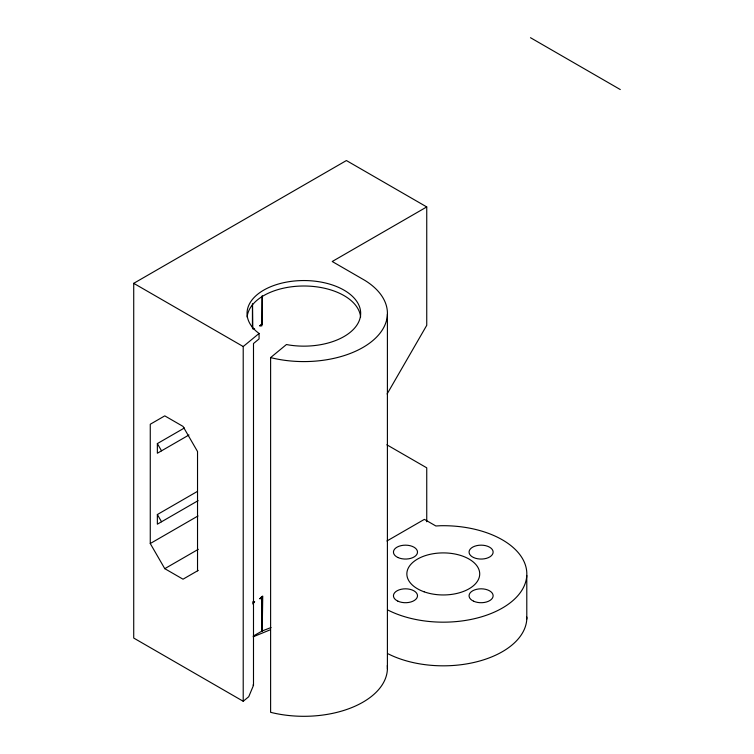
<?xml version="1.0" encoding="UTF-8"?>
<svg xmlns="http://www.w3.org/2000/svg" width="754" height="754" viewBox="0 0 754 754"><rect width="100%" height="100%" fill="white"/><g stroke="black" fill="none" stroke-linecap="round" stroke-linejoin="round"><path stroke-width="1.13" d="M252.43 327.99L252.439 303.928M262.222 295.992L262.213 323.494L259.828 325.832L261.827 325.888L262.147 296.03M271.044 627.526L262.222 630.947L262.166 596.376L262.741 596.094L262.222 630.947L253.269 636.065M387.302 665.546A83.553 48.237 0 0 1 271.223 712.473L270.611 712.313L270.611 357.584L286.454 344.521L289.159 345.03A56.814 32.799 0 0 0 360.666 312.778A56.814 32.799 0 0 0 287.255 281.977A56.814 32.799 0 0 0 256.219 331.213L259.065 333.466L259.065 338.923L253.495 343.522L253.495 685.348L248.735 696.715L243.212 701.267L133.722 638.054L133.722 283.334L346.406 160.545L426.745 206.935L426.745 325.323L387.094 393.993M252.807 603.963L254.598 601.72L252.807 601.777M262.213 598.535L259.828 598.695L261.827 596.574L262.222 630.947M243.212 701.267L243.212 346.538L259.065 333.466M252.76 602.842L254.598 601.72M426.745 206.935L332.222 261.506L364.974 280.45A83.553 48.237 0 0 1 372.306 341.015A83.553 48.237 0 0 1 271.223 357.754L270.611 357.584M188.971 434.983L157.36 453.239L157.36 443.588L184.419 427.97M198.123 500.647L157.36 524.181L157.36 514.539L197.444 491.391M198.255 570.401L183.015 579.195L164.777 568.667L150.263 543.53L198.01 515.962M164.777 568.667L198.302 549.317M386.915 540.995L424.379 519.365L435.859 525.981L440.666 525.726A83.543 48.237 0 0 1 521.891 590.269A83.543 48.237 0 0 1 388.037 610.118M259.828 325.832L262.166 324.55M259.828 598.695L262.166 597.432M253.203 636.791L269.885 629.958M254.598 328.848L252.807 328.914L252.543 304.182M530.477 37.7L620.278 89.547M133.722 283.334L243.212 346.538M386.84 444.785L426.745 467.829L426.745 521.777M252.939 684.99L253.495 685.348M157.36 443.588L161.535 450.826M157.36 514.539L161.535 521.768M526.792 575.453L526.792 619.109M387.405 314.192L387.405 668.911M197.529 570.816L197.529 451.533L183.015 426.396L164.777 415.869L150.263 424.248L150.263 543.53M526.829 617.092A83.543 48.237 0 0 1 478.064 661.447A83.543 48.237 0 0 1 388.037 653.775M247.133 317.085A56.814 32.799 0 0 1 303.862 286.002A56.814 32.799 0 0 1 360.601 317.085M424.097 591.805A36.428 21.027 0 0 0 479.695 574.595A36.428 21.027 0 0 0 426.076 555.396A36.428 21.027 0 0 0 424.097 591.805M397.905 557.508A12.026 6.946 0 0 0 417.358 553.191A12.026 6.946 0 0 0 401.166 545.623A12.026 6.946 0 0 0 397.905 557.508M397.905 601.164A12.026 6.946 0 0 0 417.358 596.848A12.026 6.946 0 0 0 401.166 589.279A12.026 6.946 0 0 0 397.905 601.164M473.521 601.164A12.026 6.946 0 0 0 492.984 596.848A12.026 6.946 0 0 0 476.782 589.279A12.026 6.946 0 0 0 473.521 601.164M473.521 557.508A12.026 6.946 0 0 0 492.984 553.191A12.026 6.946 0 0 0 476.782 545.623A12.026 6.946 0 0 0 473.521 557.508"/></g></svg>
